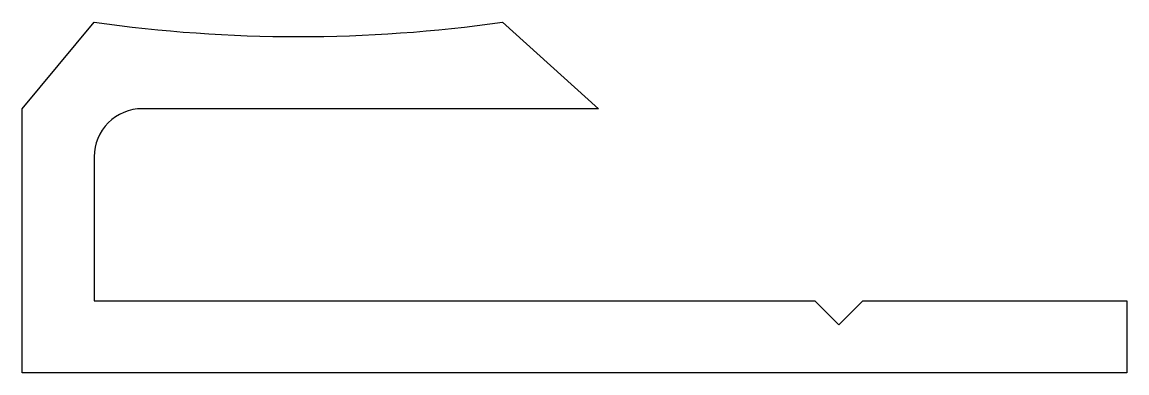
# Model space of a CAD drawing. Extents: x 151 to 174, y 212.9 to 220.2.
import ezdxf

# ---------------------------------------------------------------- set-up
doc = ezdxf.new("R2010")
doc.units = 0
doc.header["$LTSCALE"] = 15
doc.layers.add('ANA', color=220, linetype='CONTINUOUS')

msp = doc.modelspace()

# ---------------------------------------------------------------- linework, layer by layer
at = {"layer": 'ANA', "color": 7}
msp.add_lwpolyline([(153.482, 218.438, 0.414214), (152.482, 217.438), (152.482, 214.438), (167.482, 214.438), (167.982, 213.938), (168.482, 214.438), (173.982, 214.438), (173.982, 212.938), (150.982, 212.938), (150.982, 218.438), (152.482, 220.241, 0.071192), (160.982, 220.241), (162.982, 218.438)], format="xyb", close=True, dxfattribs=at)

doc.saveas('drawing.dxf')
